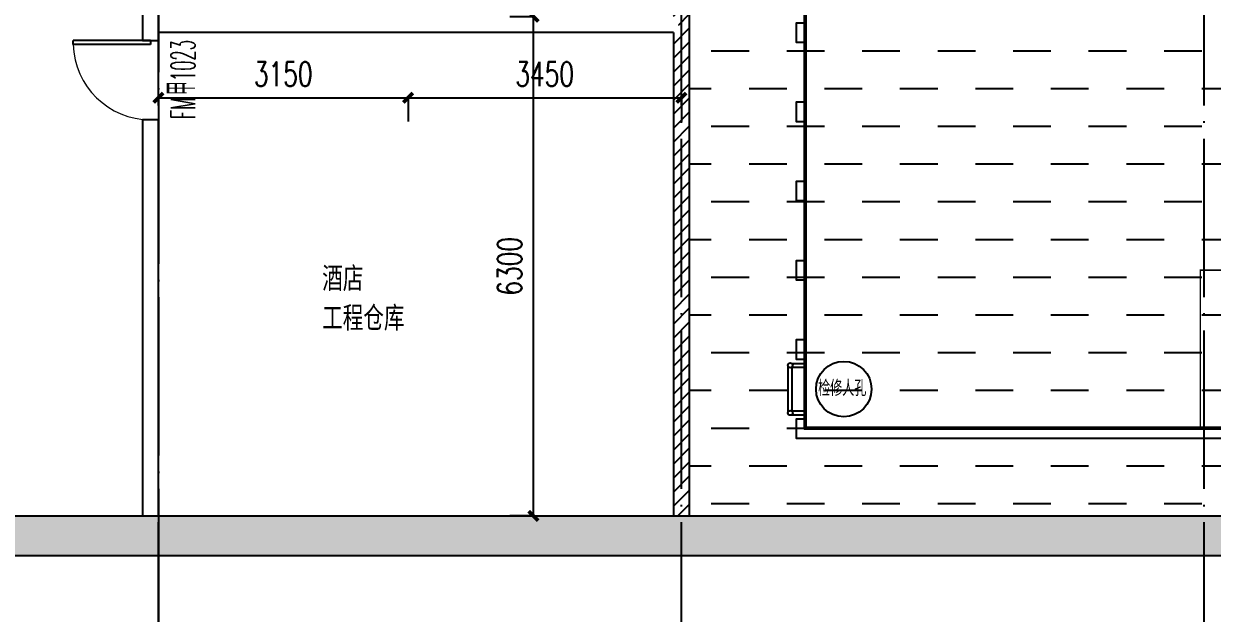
# Model space of a CAD drawing. Header units: millimetres. Extents: x 12325263 to 13848842, y -1463133 to 573208.
# Drawn here: x 12582897 to 12597897, y -899116 to -891675 of the extents above; entities that cross this region are included whole.
import ezdxf
from ezdxf.xclip import XClip

# ---------------------------------------------------------------- set-up
doc = ezdxf.new("R2010")
doc.units = ezdxf.units.MM
doc.header["$LTSCALE"] = 1000
doc.header["$XCLIPFRAME"] = 0
doc.linetypes.add('DASH', pattern=[0.35, 0.25, -0.1])
doc.linetypes.add('DOTE', pattern=[2.42, 2, -0.2, 0.02, -0.2])
for name, color, linetype in [('A-ANNO-DIMS', 83, 'Continuous'), ('A-ANNO-TEXT', 7, 'Continuous'), ('A-AXIS', 16, 'DOTE'), ('A-WALL', 5, 'Continuous'), ('A-WALL-PATT', 8, 'Continuous'), ('A_WALL(防火墙)', 151, 'Continuous'), ('COLUMN-CONCRETE', 6, 'Continuous'), ('DOOR_FIRE', 1, 'Continuous'), ('DOOR_FIRE_TEXT', 7, 'Continuous'), ('PUB_DIM', 83, 'Continuous'), ('PUB_HATCH', 8, 'Continuous'), ('S-SB', 40, 'Continuous'), ('S-压力废水', 110, '压力废水管'), ('S-截水沟', 80, 'DASH'), ('S-文字', 40, 'Continuous'), ('S-给水-DIM', 50, 'Continuous'), ('WALL', 5, 'Continuous'), ('WALL-SHATCH', 8, 'Continuous'), ('公寓机动车库', 23, 'Continuous'), ('建筑-楼板开洞', 251, 'Continuous')]:
    doc.layers.add(name, color=color, linetype=linetype)
doc.styles.add('_TCH_DIM_T3', font='SIMPLEX.shx', dxfattribs={"width": 0.705882, "bigfont": 'GBCBIG.shx'})
doc.styles.add('_TCH_WINDOW', font='SIMPLEX', dxfattribs={"width": 0.7, "height": 3.5, "bigfont": 'GBCBIG'})
doc.styles.add('HZ', font='haiwenrs.shx', dxfattribs={"width": 0.8, "height": 3, "bigfont": 'acci-dx.shx'})
doc.styles.add('TITXV', font='', dxfattribs={"width": 0.7})
doc.styles.get('TITXV').set_extended_font_data('SimSun')
doc.linetypes.add('压力废水管', pattern='A,1,-0.25,1,-0.25,["FY",TITXV,S=0.2,R=0,X=-0.1,Y=-0.1],-0.2', length=2.7)
doc.dimstyles.new('_TCH_ARCH&&120', dxfattribs={"dimtxt": 306, "dimasz": 120, "dimexe": 300, "dimexo": 360, "dimgap": 147, "dimtad": 1, "dimdec": 0, "dimzin": 0, "dimdsep": 46, "dimtxsty": '_TCH_DIM_T3', "dimblk": 'ARCHTICK', "dimcen": 0.09, "dimclrt": 7, "dimazin": 2, "dimtfac": 1, "dimtdec": 0, "dimtix": 1, "dimtmove": 2, "dimatfit": 3, "dimfxl": 1, "dimfxlon": 1, "dimtolj": 1, "dimtzin": 0, "dimarcsym": 0})
pattern_1 = [(45, (0, 89.76), (-88.388383, 88.388383), [])]

# ---------------------------------------------------------------- blocks, each defined once
blk = doc.blocks.new('adgshg13-A$C7F010FC0')
at = {"layer": 'WALL-SHATCH'}
h = blk.add_hatch(color=256, dxfattribs=at)
h.dxf.hatch_style = 1
h.paths.add_polyline_path([(-60384, -16881), (-763, 197), (12588, -13153), (12588, -157996), (-162965, -188820), (-171262, -180523), (-171262, -31311), (-150707, -10756), (-131860, -7981), (-99162, -7981), (-99162, -4981), (-76620, -4981), (-70108, -16881)], flags=16)
h.paths.add_polyline_path([(-60091, -16381), (-647, 647), (12988, -12988), (12988, -158332), (-163101, -189250), (-171662, -180689), (-171662, -31145), (-150778, -10261), (-131897, -7481), (-99562, -7481), (-99562, -4581), (-76366, -4581), (-69908, -16381)])
at = {"layer": 'COLUMN-CONCRETE'}
for points in [[(-60091, -16381), (-647, 647), (12988, -12988), (12988, -158332), (-163101, -189250), (-171662, -180689), (-171662, -31145), (-150778, -10261), (-131897, -7481), (-99562, -7481), (-99562, -4581), (-76366, -4581), (-69908, -16381)], [(-60384, -16881), (-763, 197), (12588, -13153), (12588, -157996), (-162965, -188820), (-171262, -180523), (-171262, -31311), (-150707, -10756), (-131860, -7981), (-99162, -7981), (-99162, -4981), (-76620, -4981), (-70108, -16881)]]:
    blk.add_lwpolyline(points, close=True, dxfattribs=at)
blk = doc.blocks.new('A$C4C7A72D3')
at = {"layer": 'WALL', "color": 1}
blk.add_blockref('adgshg13-A$C7F010FC0', (210433, 205503.6), dxfattribs=at)
blk = doc.blocks.new('qlzw')
at = {"layer": 'A-AXIS'}
for p, q in [((12451166.8, 979489.8), (12451166.8, 1082089.8)), ((12457766.8, 979489.8), (12457766.8, 1082089.8)), ((12464366.8, 979489.8), (12464366.8, 1082089.8)), ((12451166.8, 991589.8), (12451166.8, 977939.8))]:
    blk.add_line(p, q, dxfattribs=at)
blk = doc.blocks.new('A$C633C4645')
at = {"layer": 'S-SB'}
for p, q in [((158, 50), (0, 50)), ((150, 0), (0, 0)), ((150, 8), (150, -558)), ((200, 8), (200, -558)), ((150, -550), (0, -550)), ((158, -600), (0, -600))]:
    blk.add_line(p, q, dxfattribs=at)
for centre in [(175, 25), (175, -575)]:
    blk.add_circle(centre, 30, dxfattribs=at)
blk = doc.blocks.new('A$C6D4066EB')
at = {"layer": 'S-SB', "color": 7}
for points in [[(-550, -2520), (-450, -2520), (-450, -2280), (-4650, -2280), (-4650, -2520), (-4550, -2520)], [(-4550, -3280), (-4650, -3280), (-4650, -3520), (-4550, -3520)], [(-550, -3280), (-450, -3280), (-450, -3520), (-550, -3520)], [(-4550, -4280), (-4650, -4280), (-4650, -4520), (-4550, -4520)], [(-550, -4280), (1550, -4280), (1550, -4520), (1450, -4520)], [(-4550, -5280), (-4650, -5280), (-4650, -5520), (-4550, -5520)], [(1450, -5280), (1550, -5280), (1550, -5520), (1450, -5520)], [(-4550, -6280), (-4650, -6280), (-4650, -6520), (-4550, -6520)], [(1450, -6280), (1550, -6280), (1550, -6520), (1450, -6520)], [(-4550, -7280), (-4650, -7280), (-4650, -7520), (-4550, -7520)], [(1450, -7280), (1550, -7280), (1550, -7520), (1450, -7520)], [(-4550, -8280), (-4650, -8280), (-4650, -8520), (-4550, -8520)], [(1450, -8280), (1550, -8280), (1550, -8520), (1450, -8520)], [(-4550, -9280), (-4650, -9280), (-4650, -9520), (-4550, -9520)], [(1450, -9280), (1550, -9280), (1550, -9520), (1450, -9520)], [(-4550, -10280), (-4650, -10280), (-4650, -10520), (1550, -10520), (1550, -10280), (1450, -10280)]]:
    blk.add_lwpolyline(points, dxfattribs=at)
at = {"layer": 'S-SB', "const_width": 20}
blk.add_lwpolyline([(450, -10400), (1450, -10400), (1450, -8400), (450, -8400)], close=True, dxfattribs=at)
at = {"layer": 'S-SB'}
for centre in [(-1050, -3900), (-4050, -9900)]:
    blk.add_circle(centre, 350, dxfattribs=at)
at = {"layer": 'S-截水沟'}
blk.add_lwpolyline([(1400, 200), (1400, -1000), (7700, -1000), (7700, -1300), (3050, -1300), (3050, -10499), (2750, -10499), (2750, -1300), (-4350, -1300), (-4350, -1000), (1100, -1000), (1100, 200)], dxfattribs=at)
at = {"layer": 'S-文字'}
blk.add_lwpolyline([(1450, -10400), (1450, -4400), (-550, -4400), (-550, -2400), (-550, -2400), (-550, -2400), (-4550, -2400), (-4550, -10400), (1450, -10400)], dxfattribs=at)
blk.add_lwpolyline([(1430, -10380), (1430, -4420), (-570, -4420), (-570, -2420), (-4530, -2420), (-4530, -10380)], close=True, dxfattribs=at)
at = {"layer": 'S-给水-DIM'}
for points in [[(-4350, -400), (-850, -400), (-850, 400), (-4350, 400)], [(7900, -400), (4400, -400), (4400, 400), (7900, 400)], [(3650, -5999), (3650, -2499), (4450, -2499), (4450, -5999)], [(3650, -10499), (3650, -6999), (4450, -6999), (4450, -10499)]]:
    blk.add_lwpolyline(points, close=True, dxfattribs=at)
at = {"layer": 'S-SB', "xscale": -1, "rotation": 180}
blk.add_blockref('A$C633C4645', (-550, -4175), dxfattribs=at)
at = {"layer": 'S-SB', "rotation": 179.9999999999999}
blk.add_blockref('A$C633C4645', (-4550, -10175), dxfattribs=at)
at = {"layer": 'S-文字', "style": 'HZ', "width": 0.8}
blk.add_text('检修人孔', height=200, rotation=0.0002, dxfattribs=at).set_placement((-4374, -9988))
blk = doc.blocks.new('_ArchTick')
at = {"color": 0, "linetype": 'ByBlock', "const_width": 0.4}
blk.add_lwpolyline([(-0.5, -0.5), (0.5, 0.5)], dxfattribs=at)
blk = doc.blocks.new('*D4415')
at = {"layer": 'A-ANNO-DIMS', "color": 0, "lineweight": -2, "transparency": 16777216}
for p, q in [((12584597, -892609), (12584597, -892910)), ((12584597, -892610), (12587747, -892610)), ((12587747, -892609), (12587747, -892910))]:
    blk.add_line(p, q, dxfattribs=at)
at = {"layer": 'Defpoints', "color": 0, "transparency": 16777216}
for p in [(12584597, -891787), (12587747, -891787), (12587747, -892610)]:
    blk.add_point(p, dxfattribs=at)
at = {"layer": 'A-ANNO-DIMS', "color": 0, "lineweight": -2, "transparency": 16777216, "xscale": 120, "yscale": 120, "zscale": 120, "rotation": 180}
blk.add_blockref('_ArchTick', (12584597, -892610), dxfattribs=at)
at = {"layer": 'A-ANNO-DIMS', "color": 0, "lineweight": -2, "transparency": 16777216, "xscale": 120, "yscale": 120, "zscale": 120}
blk.add_blockref('_ArchTick', (12587747, -892610), dxfattribs=at)
at = {"layer": 'A-ANNO-DIMS', "color": 7, "transparency": 16777216, "insert": (12586172, -892310), "char_height": 306, "attachment_point": 5, "style": '_TCH_DIM_T3'}
blk.add_mtext('\\A1;3150', dxfattribs=at)
blk = doc.blocks.new('*D4416')
at = {"layer": 'A-ANNO-DIMS', "color": 0, "lineweight": -2, "transparency": 16777216}
for p, q in [((12587747, -892609), (12587747, -892910)), ((12587747, -892610), (12591197, -892610)), ((12591197, -892609), (12591197, -892910))]:
    blk.add_line(p, q, dxfattribs=at)
at = {"layer": 'Defpoints', "color": 0, "transparency": 16777216}
for p in [(12587747, -891787), (12591197, -891787), (12591197, -892610)]:
    blk.add_point(p, dxfattribs=at)
at = {"layer": 'A-ANNO-DIMS', "color": 0, "lineweight": -2, "transparency": 16777216, "xscale": 120, "yscale": 120, "zscale": 120, "rotation": 180}
blk.add_blockref('_ArchTick', (12587747, -892610), dxfattribs=at)
at = {"layer": 'A-ANNO-DIMS', "color": 0, "lineweight": -2, "transparency": 16777216, "xscale": 120, "yscale": 120, "zscale": 120}
blk.add_blockref('_ArchTick', (12591197, -892610), dxfattribs=at)
at = {"layer": 'A-ANNO-DIMS', "color": 7, "transparency": 16777216, "insert": (12589472, -892310), "char_height": 306, "attachment_point": 5, "style": '_TCH_DIM_T3'}
blk.add_mtext('\\A1;3450', dxfattribs=at)
blk = doc.blocks.new('*D4596')
at = {"layer": 'Defpoints', "color": 0, "transparency": 16777216}
for p in [(12589330, -891587), (12590147, -891587), (12590147, -897887)]:
    blk.add_point(p, dxfattribs=at)
at = {"layer": 'PUB_DIM', "color": 0, "lineweight": -2, "transparency": 16777216}
for p, q in [((12589331, -891587), (12589030, -891587)), ((12589330, -897887), (12589330, -891587)), ((12589331, -897887), (12589030, -897887))]:
    blk.add_line(p, q, dxfattribs=at)
at = {"layer": 'PUB_DIM', "color": 0, "lineweight": -2, "transparency": 16777216, "xscale": 120, "yscale": 120, "zscale": 120}
for p, rotation in [((12589330, -891587), 90), ((12589330, -897887), 270)]:
    blk.add_blockref('_ArchTick', p, dxfattribs=dict(at, rotation=rotation))
at = {"layer": 'PUB_DIM', "color": 7, "transparency": 16777216, "insert": (12589030, -894737), "char_height": 306, "attachment_point": 5, "rotation": 90, "style": '_TCH_DIM_T3'}
blk.add_mtext('\\A1;6300', dxfattribs=at)
blk = doc.blocks.new('$DorLib2D$00000001')
for p, q in [((0.45, 0.975), (0.5, 0.975)), ((0.45, 0), (0.45, 0.975)), ((0.5, 0), (0.5, 0.975)), ((0.5, 0), (0.45, 0))]:
    blk.add_line(p, q)
at = {"lineweight": 13}
blk.add_arc((0.475, 0), 0.975, 91.4693, 180, dxfattribs=at)

msp = doc.modelspace()

# ---------------------------------------------------------------- block references
ref = msp.add_blockref('A$C4C7A72D3', (12385714.9, -906209.5), dxfattribs=dict(rotation=350.041249254255))
XClip(ref).set_block_clipping_path([(223442.8584877662, 85923.1187333744), (220542.7961432356, 85923.1422391906), (220542.8579492103, 89292.823275506), (211526.9150355905, 89292.8101311298), (210631.4331447985, 94392.8080583527), (206113.3685902953, 94392.8025418455), (206001.4315187763, 95030.3127344656), (204376.2826588508, 94744.9613686837), (203364.4570056833, 100506.9030052917), (197947.3947122637, 99555.7482674252), (192482.3428474721, 130679.4765393781), (190118.7804593667, 130264.4504016289), (191623.4071957469, 121695.6427078634), (177046.6486519482, 119136.2011700841), (175707.6223907359, 126760.8483765714), (173902.988371335, 128026.4039125028), (169528.3854461554, 127258.2903269802), (169070.0967394859, 129868.3614864857), (163308.2517458182, 128856.6693391807), (163766.52659606, 126246.6171700556), (159679.1795131005, 125528.9180921423), (170669.6888374612, 62935.797914044), (167222.1989369914, 62330.4650948944), (167939.7759490944, 58243.6808593175), (171386.9528796654, 58848.2912487988), (172857.0656793863, 50477.0032648193), (165962.5026008021, 49266.4230898353), (168037.7813034765, 37447.1796448426), (140649.9584970828, 32638.2390106404), (115387.9799239188, 28202.5781787895), (95598.7254695911, 140907.4332163476), (226939.476109907, 163968.8668500402), (240128.6952811591, 88852.8973128139)])

# ---------------------------------------------------------------- next in the draw order: hatches: boundary and pattern name
at = {"layer": 'A-WALL-PATT'}
h = msp.add_hatch(dxfattribs=at)
h.set_pattern_fill('普通砖', color=256, scale=50, style=0)
h.set_pattern_definition(pattern_1)
h.paths.add_polyline_path([(12591163.5, -888986.8), (12591096.8, -889086.8), (12591096.8, -891586.8), (12591163.5, -891686.8), (12591296.8, -891686.8), (12591296.8, -888986.8)])
h = msp.add_hatch(dxfattribs=at)
h.set_pattern_fill('普通砖', color=256, scale=50, style=0)
h.set_pattern_definition(pattern_1)
h.paths.add_polyline_path([(12591163.5, -891686.8), (12591096.8, -891786.8), (12591096.8, -897886.8), (12591296.8, -897886.8), (12591296.8, -891686.8)])
at = {"layer": 'PUB_HATCH'}
for points in [[(12579796.8, -897886.9), (12579796.8, -898386.9), (12584496.8, -898386.9), (12584496.8, -897886.9)], [(12584496.8, -897886.9), (12584496.8, -898386.9), (12591196.8, -898386.8), (12591196.8, -897886.8)], [(12591196.8, -897886.8), (12591196.8, -898386.8), (12603296.8, -898386.8), (12603296.8, -897886.8)]]:
    msp.add_hatch(color=256, dxfattribs=at).paths.add_polyline_path(points)
at = {"layer": '建筑-楼板开洞'}
h = msp.add_hatch(dxfattribs=at)
h.set_pattern_fill('DASH', color=256, scale=500)
h.set_pattern_definition([(0, (0, 0), (476.25, 476.25), [476.25, -476.25])])
h.paths.add_polyline_path([(12591296.8, -884786.8), (12591296.8, -897886.8), (12603196.8, -897886.8), (12603196.8, -889886.8), (12606896.8, -889886.8), (12606896.8, -884786.8)])

# ---------------------------------------------------------------- next in the draw order: linework, layer by layer
at = {"layer": 'A-WALL'}
for p, q in [((12584396.8, -890986.8), (12584396.8, -891686.8)), ((12584396.8, -891686.8), (12584396.8, -891886.8)), ((12584396.8, -891886.8), (12584596.8, -891886.8)), ((12587846.8, -891786.8), (12584596.8, -891786.8)), ((12584596.8, -891886.8), (12584596.8, -891786.8)), ((12591096.8, -891786.8), (12587846.8, -891786.8)), ((12584596.8, -892886.8), (12584396.8, -892886.8)), ((12584396.8, -892886.8), (12584396.8, -897886.9)), ((12584596.8, -897886.9), (12584596.8, -892886.8)), ((12579796.8, -897886.9), (12584496.8, -897886.9)), ((12584496.8, -897886.9), (12591196.8, -897886.8)), ((12591196.8, -897886.8), (12603296.8, -897886.8)), ((12579796.8, -898386.9), (12584496.8, -898386.9)), ((12584496.8, -898386.9), (12591196.8, -898386.8)), ((12591196.8, -898386.8), (12603296.8, -898386.8))]:
    msp.add_line(p, q, dxfattribs=at)
at = {"layer": 'A_WALL(防火墙)'}
for p, q in [((12591296.8, -888986.8), (12591296.8, -891686.8)), ((12591296.8, -891686.8), (12591296.8, -897886.8)), ((12591096.8, -891786.8), (12591096.8, -897886.8))]:
    msp.add_line(p, q, dxfattribs=at)
at = {"layer": '公寓机动车库'}
msp.add_lwpolyline([(12591296.8, -884786.8), (12591296.8, -897886.8), (12603196.8, -897886.8), (12603196.8, -889886.8), (12606896.8, -889886.8), (12606896.8, -884786.8)], close=True, dxfattribs=at)

# ---------------------------------------------------------------- next in the draw order: block references
at = {"color": 2}
msp.add_blockref('qlzw', (133430, -1881876.5), dxfattribs=at)
at = {"layer": 'DOOR_FIRE', "xscale": -1000, "yscale": -1000, "zscale": 200, "rotation": 270}
msp.add_blockref('$DorLib2D$00000001', (12584496.8, -892386.8), dxfattribs=at)
at = {"layer": 'S-压力废水'}
msp.add_blockref('A$C6D4066EB', (12597296.8, -886386.9, 0), dxfattribs=at)
msp.add_blockref('A$C6D4066EB', (12597296.8, -886386.9, 0), dxfattribs=at)

# ---------------------------------------------------------------- next in the draw order: texts
at = {"layer": 'A-ANNO-TEXT', "style": 'TITXV', "width": 0.7}
for s, p in [('酒店', (12586663.4, -895020.4)), ('工程仓库', (12586663.4, -895518.9))]:
    msp.add_text(s, height=271.9, dxfattribs=at).set_placement(p)
at = {"layer": 'DOOR_FIRE_TEXT', "style": '_TCH_WINDOW'}
for s, height, width, p in [('1023', 306, 0.494118, (12585059.2, -892399.1)), ('甲', 347.2, 0.7, (12585059.2, -892576.1)), ('FM', 306, 0.494118, (12585059.2, -892878.5))]:
    msp.add_text(s, height=height, rotation=90, dxfattribs=dict(at, width=width)).set_placement(p)

# ---------------------------------------------------------------- next in the draw order: dimensions: what is measured, and where the dimension line sits
at = {"layer": 'A-ANNO-DIMS'}
for p1, p2, picture, middle in [((12584596.8, -891786.8), (12587746.8, -891786.8), '*D4415', (12586171.8, -892310)), ((12587746.8, -891786.8), (12591196.8, -891786.8), '*D4416', (12589471.8, -892310))]:
    dim = msp.add_aligned_dim(p1=p1, p2=p2, distance=-823.2, dimstyle='_TCH_ARCH&&120', dxfattribs=at)
    dim.commit()
    dim.dimension.update_dxf_attribs({"geometry": picture, "text_midpoint": middle})
at = {"layer": 'PUB_DIM'}
dim = msp.add_aligned_dim(p1=(12590146.8, -897886.8), p2=(12590146.8, -891586.8), distance=816.8, dimstyle='_TCH_ARCH&&120', dxfattribs=at)
dim.commit()
dim.dimension.update_dxf_attribs({"geometry": '*D4596', "text_midpoint": (12589030, -894736.8)})

doc.saveas('drawing.dxf')
